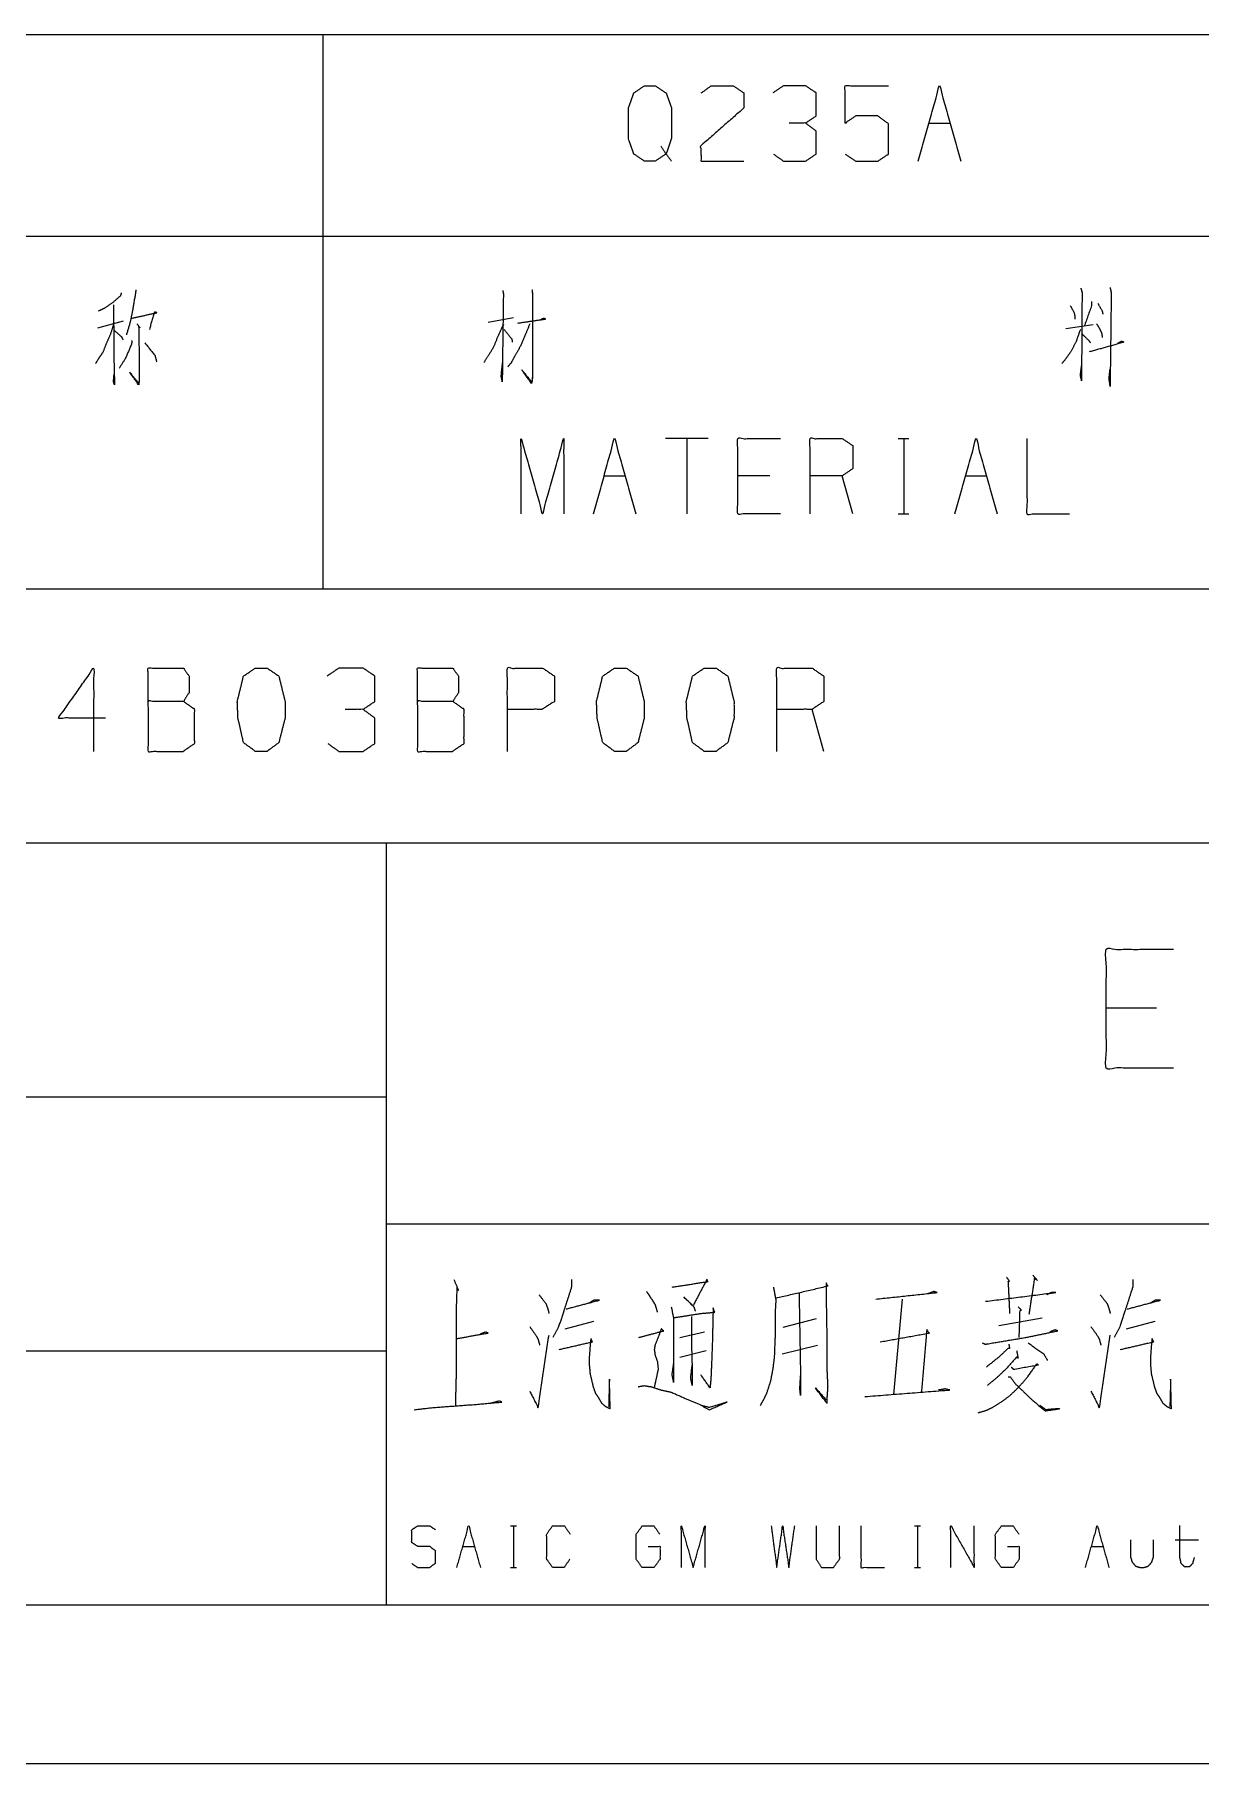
# Model space of a CAD drawing. Header units: millimetres. Extents: x 0 to 420, y 0 to 297.
# Drawn here: x 273.9 to 310.6, y 0 to 54.5 of the extents above; entities that cross this region are included whole.
import ezdxf

# ---------------------------------------------------------------- set-up
doc = ezdxf.new("R2010")
doc.units = ezdxf.units.MM
doc.layers.add('1', color=7, linetype='Continuous', true_color=0xffffff)

msp = doc.modelspace()

# ---------------------------------------------------------------- linework, layer by layer
at = {"layer": '1', "color": 95, "linetype": 'Continuous', "lineweight": 18}
for p, q in [((243, 54.463), (283, 54.463)), ((283, 54.463), (283, 48.113)), ((283, 54.463), (313, 54.463)), ((302.087, 51.675), (302.759, 51.675)), ((243, 48.113), (283, 48.113)), ((283, 48.113), (283, 37)), ((283, 48.113), (313, 48.113)), ((275.913, 45.225), (276.726, 45.45)), ((288.212, 45.4), (289.007, 45.55)), ((306.406, 45.2), (307.272, 45.325)), ((295.143, 41.737), (293.8, 41.737)), ((294.472, 41.737), (294.472, 39.362)), ((301.124, 41.737), (301.46, 41.737)), ((301.301, 41.737), (301.301, 39.362)), ((291.859, 40.563), (292.531, 40.563)), ((297.084, 40.563), (296.076, 40.563)), ((299.696, 39.362), (299.36, 40.563)), ((303.242, 40.563), (303.913, 40.563)), ((301.124, 39.362), (301.46, 39.362)), ((243, 37), (283, 37)), ((283, 37), (313, 37)), ((298.784, 31.882), (298.413, 33.206)), ((309.269, 23.795), (307.683, 23.795)), ((301.247, 14.626), (300.979, 11.625)), ((290.64, 13.695), (291.542, 13.936)), ((298.541, 14.005), (297.492, 13.729)), ((304.295, 13.798), (305.661, 14.04)), ((308.319, 13.695), (309.221, 13.936)), ((294.249, 13.419), (295.029, 13.591)), ((297.467, 12.901), (298.589, 13.177)), ((294.249, 12.798), (295.078, 13.005)), ((288.913, 7.485), (289.098, 7.485)), ((289.01, 7.485), (289.01, 6.174)), ((301.642, 7.485), (301.827, 7.485)), ((301.74, 7.485), (301.74, 6.174)), ((287.411, 6.836), (287.781, 6.836)), ((307.212, 6.836), (307.582, 6.836)), ((309.855, 7.043), (310.587, 7.043)), ((288.913, 6.174), (289.098, 6.174)), ((301.642, 6.174), (301.827, 6.174))]:
    msp.add_line(p, q, dxfattribs=at)
at = {"layer": '1', "color": 132, "linetype": 'Continuous', "lineweight": 18}
for p, q in [((235, 37), (415, 37)), ((235, 29), (415, 29)), ((285, 29), (285, 5)), ((235, 21), (285, 21)), ((285, 17), (394, 17)), ((235, 13), (285, 13)), ((25, 5), (415, 5)), ((235, 5), (415, 5)), ((0, 0), (420, 0))]:
    msp.add_line(p, q, dxfattribs=at)
at = {"layer": '1', "color": 95, "linetype": 'Continuous', "lineweight": 18}
for points, knots in [([(293.653, 50.95), (293.812, 50.7), (293.476, 50.475), (293.14, 50.475), (292.804, 50.7), (292.628, 51.175), (292.628, 52.15), (292.804, 52.625), (293.14, 52.85), (293.476, 52.85), (293.812, 52.625), (293.989, 52.15), (293.989, 51.2), (293.812, 50.7), (293.989, 50.475)], [0, 0, 0.043279, 0.102317, 0.151367, 0.210407, 0.284429, 0.426831, 0.500853, 0.559894, 0.608944, 0.667982, 0.742004, 0.880755, 0.958211, 1, 1]), ([(294.922, 52.625), (295.24, 52.85), (295.929, 52.85), (296.265, 52.625), (296.265, 52.15), (294.904, 50.95), (294.922, 50.475), (296.265, 50.475)], [0, 0, 0.069691, 0.192979, 0.265274, 0.350227, 0.674741, 0.759752, 1, 1]), ([(298.206, 51.675), (298.542, 51.9), (298.542, 52.625), (298.206, 52.85), (297.516, 52.85), (297.181, 52.625)], [0, 0, 0.153872, 0.429851, 0.583723, 0.846122, 1, 1]), ([(299.457, 50.7), (299.793, 50.475), (300.482, 50.475), (300.818, 50.7), (300.818, 51.65), (300.482, 51.9), (299.793, 51.9), (299.457, 51.675), (299.457, 52.85), (300.818, 52.85)], [0, 0, 0.062229, 0.168345, 0.230571, 0.376816, 0.441264, 0.547379, 0.609609, 0.79049, 1, 1]), ([(297.198, 50.7), (297.516, 50.475), (298.206, 50.475), (298.542, 50.7), (298.542, 51.425), (298.206, 51.675), (297.693, 51.675)], [0, 0, 0.124123, 0.34369, 0.472445, 0.703376, 0.836727, 1, 1]), ([(276.655, 46.325), (276.62, 46.225), (276.39, 46.025), (276.142, 45.85), (275.93, 45.75)], [0, 0, 0.111855, 0.433099, 0.752711, 1, 1]), ([(277.115, 46.425), (277.097, 46.3), (277.009, 45.775), (276.938, 45.425), (276.814, 45)], [0, 0, 0.086568, 0.451631, 0.696475, 1, 1]), ([(288.672, 46.4), (288.689, 46.275), (288.654, 43.55), (288.619, 43.7), (288.672, 44.175)], [0, 0, 0.03624, 0.818558, 0.862798, 1, 1]), ([(289.591, 46.425), (289.608, 46.3), (289.608, 43.675), (289.591, 43.525), (289.573, 43.475), (289.273, 43.9), (289.573, 43.525)], [0, 0, 0.03191, 0.695404, 0.733579, 0.746984, 0.878542, 1, 1]), ([(306.883, 46.475), (306.919, 46.325), (306.901, 43.575), (306.866, 43.725), (306.901, 44.025)], [0, 0, 0.04586, 0.864244, 0.910105, 1, 1]), ([(307.803, 46.5), (307.838, 46.325), (307.803, 43.4), (307.767, 43.625), (307.803, 43.925)], [0, 0, 0.049134, 0.854185, 0.916866, 1, 1]), ([(276.408, 45.95), (276.425, 43.975), (276.443, 43.425), (276.408, 43.525), (276.425, 43.75)], [0, 0, 0.691282, 0.883884, 0.921007, 1, 1]), ([(306.548, 45.925), (306.671, 45.7), (306.689, 45.6), (306.689, 45.5)], [0, 0, 0.560245, 0.781808, 1, 1]), ([(307.219, 46.05), (307.219, 45.925), (306.989, 45.275)], [0, 0, 0.153484, 1, 1]), ([(307.414, 46), (307.555, 45.75), (307.573, 45.65)], [0, 0, 0.738795, 1, 1]), ([(276.408, 45.325), (276.302, 45), (276.178, 44.725), (276.072, 44.45), (275.966, 44.3), (275.842, 44.1)], [0, 0, 0.251918, 0.474135, 0.691328, 0.826704, 1, 1]), ([(277.15, 45.35), (277.238, 45.225), (277.203, 45.25), (277.221, 43.925), (277.221, 43.6), (277.203, 43.425), (276.92, 43.825), (277.203, 43.475)], [0, 0, 0.051678, 0.066292, 0.513632, 0.623346, 0.682724, 0.848097, 1, 1]), ([(276.973, 45.525), (277.769, 45.7), (277.698, 45.725), (277.539, 45.175)], [0, 0, 0.557068, 0.608359, 1, 1]), ([(288.689, 45.325), (288.513, 44.95), (288.371, 44.6), (288.23, 44.375), (288.071, 44.125)], [0, 0, 0.306151, 0.584923, 0.781175, 1, 1]), ([(289.52, 45.35), (289.379, 45), (289.202, 44.6), (289.043, 44.325), (288.937, 44.125), (288.831, 44)], [0, 0, 0.247885, 0.535064, 0.743693, 0.892347, 1, 1]), ([(289.149, 45.375), (290.015, 45.5), (289.962, 45.525), (289.856, 45.475)], [0, 0, 0.832664, 0.888443, 1, 1]), ([(307.378, 45.35), (307.484, 45.175), (307.537, 45.05), (307.555, 44.925)], [0, 0, 0.438509, 0.729472, 1, 1]), ([(276.425, 45.15), (276.655, 44.95), (276.708, 44.85)], [0, 0, 0.729081, 1, 1]), ([(276.991, 44.825), (276.973, 44.7), (276.779, 44.25), (276.584, 43.95)], [0, 0, 0.129621, 0.63294, 1, 1]), ([(277.397, 44.75), (277.716, 44.35), (277.769, 44.15)], [0, 0, 0.711824, 1, 1]), ([(288.707, 45.175), (288.954, 44.875), (288.972, 44.775)], [0, 0, 0.792937, 1, 1]), ([(306.866, 45.175), (306.724, 44.775), (306.565, 44.475), (306.424, 44.275), (306.283, 44.1)], [0, 0, 0.34388, 0.619111, 0.817638, 1, 1]), ([(306.901, 45.05), (307.131, 44.825), (307.184, 44.75)], [0, 0, 0.777846, 1, 1]), ([(307.149, 44.475), (308.227, 44.775), (308.156, 44.8), (308.032, 44.725)], [0, 0, 0.835919, 0.891927, 1, 1]), ([(289.247, 39.362), (289.247, 41.737), (289.919, 39.362), (290.59, 41.737), (290.59, 39.362)], [0, 0, 0.245192, 0.5, 0.754808, 1, 1]), ([(297.42, 39.362), (296.076, 39.362), (296.076, 41.737), (297.42, 41.737)], [0, 0, 0.26539, 0.73461, 1, 1]), ([(298.353, 39.362), (298.353, 41.737), (299.36, 41.737), (299.696, 41.513), (299.696, 40.788), (299.36, 40.563), (298.353, 40.563)], [0, 0, 0.400952, 0.571034, 0.639278, 0.761674, 0.829918, 1, 1]), ([(305.182, 41.737), (305.182, 39.362), (306.526, 39.362)], [0, 0, 0.638733, 1, 1]), ([(276.154, 32.93), (274.671, 32.93), (275.783, 34.504), (275.783, 31.882)], [0, 0, 0.24587, 0.565295, 1, 1]), ([(277.5, 33.455), (277.5, 34.504), (278.612, 34.504), (278.788, 34.255), (278.788, 33.731), (278.612, 33.455), (277.5, 33.455), (277.5, 31.882), (278.593, 31.882), (278.963, 32.13), (278.963, 33.206), (278.612, 33.455)], [0, 0, 0.115917, 0.238847, 0.272469, 0.330428, 0.366584, 0.489513, 0.663389, 0.784162, 0.833485, 0.952453, 1, 1]), ([(281.246, 31.882), (281.616, 32.158), (281.812, 32.93), (281.812, 33.455), (281.616, 34.255), (281.246, 34.504), (280.875, 34.504), (280.504, 34.255), (280.309, 33.455), (280.329, 32.93), (280.504, 32.158), (280.875, 31.882), (281.246, 31.882)], [0, 0, 0.067528, 0.183973, 0.260585, 0.380944, 0.446144, 0.500308, 0.565506, 0.685865, 0.76253, 0.878311, 0.945836, 1, 1]), ([(284.27, 33.206), (284.64, 33.455), (284.64, 34.255), (284.27, 34.504), (283.509, 34.504), (283.138, 34.255)], [0, 0, 0.153875, 0.429855, 0.583729, 0.846126, 1, 1]), ([(285.986, 33.455), (285.986, 34.504), (287.098, 34.504), (287.274, 34.255), (287.274, 33.731), (287.098, 33.455), (285.986, 33.455), (285.986, 31.882), (287.079, 31.882), (287.45, 32.13), (287.45, 33.206), (287.098, 33.455)], [0, 0, 0.115916, 0.238847, 0.272469, 0.330428, 0.366584, 0.489514, 0.663389, 0.784163, 0.833486, 0.952453, 1, 1]), ([(288.815, 31.882), (288.815, 34.504), (289.927, 34.504), (290.298, 34.255), (290.298, 33.455), (289.907, 33.206), (288.815, 33.206)], [0, 0, 0.401148, 0.571313, 0.639589, 0.762044, 0.83282, 1, 1]), ([(292.561, 31.882), (292.931, 32.158), (293.126, 32.93), (293.126, 33.455), (292.931, 34.255), (292.561, 34.504), (292.19, 34.504), (291.819, 34.255), (291.624, 33.455), (291.643, 32.93), (291.819, 32.158), (292.19, 31.882), (292.561, 31.882)], [0, 0, 0.067525, 0.18397, 0.260582, 0.380941, 0.446139, 0.500306, 0.565503, 0.685862, 0.762527, 0.878308, 0.945833, 1, 1]), ([(295.389, 31.882), (295.76, 32.158), (295.955, 32.93), (295.955, 33.455), (295.76, 34.255), (295.389, 34.504), (295.018, 34.504), (294.648, 34.255), (294.453, 33.455), (294.472, 32.93), (294.648, 32.158), (295.018, 31.882), (295.389, 31.882)], [0, 0, 0.067526, 0.183972, 0.260584, 0.380944, 0.446141, 0.500306, 0.565504, 0.685863, 0.762529, 0.87831, 0.945835, 1, 1]), ([(297.301, 31.882), (297.301, 34.504), (298.413, 34.504), (298.784, 34.255), (298.784, 33.455), (298.413, 33.206), (297.301, 33.206)], [0, 0, 0.40095, 0.571035, 0.639277, 0.761673, 0.829915, 1, 1]), ([(283.157, 32.13), (283.509, 31.882), (284.27, 31.882), (284.64, 32.13), (284.64, 32.93), (284.27, 33.206), (283.704, 33.206)], [0, 0, 0.124121, 0.343687, 0.472446, 0.703378, 0.836732, 1, 1]), ([(309.798, 21.906), (307.683, 21.906), (307.683, 25.646), (309.798, 25.646)], [0, 0, 0.265391, 0.734609, 1, 1]), ([(294.005, 15.006), (295.127, 15.178), (295.102, 15.247), (294.663, 14.419), (294.371, 14.695), (294.688, 14.385), (294.736, 14.247)], [0, 0, 0.361753, 0.385074, 0.683733, 0.811934, 0.953357, 1, 1]), ([(304.539, 15.316), (304.637, 15.178), (304.588, 15.178), (304.637, 14.178)], [0, 0, 0.138589, 0.178592, 1, 1]), ([(305.368, 15.385), (305.515, 15.213), (305.417, 15.282), (305.246, 14.143)], [0, 0, 0.151118, 0.230947, 1, 1]), ([(287.128, 15.247), (287.274, 14.902), (287.226, 15.006), (287.201, 14.281), (287.201, 12.246), (287.177, 11.28)], [0, 0, 0.088891, 0.116032, 0.287978, 0.770794, 1, 1]), ([(289.81, 14.764), (290.03, 14.488), (290.079, 14.35), (290.127, 14.178)], [0, 0, 0.519919, 0.73571, 1, 1]), ([(290.835, 15.247), (290.835, 15.006), (290.591, 14.247), (290.42, 13.729), (290.249, 13.419)], [0, 0, 0.124612, 0.535976, 0.817159, 1, 1]), ([(293.2, 14.868), (293.468, 14.454), (293.541, 14.212)], [0, 0, 0.661595, 1, 1]), ([(297.199, 15.006), (297.272, 14.592), (297.248, 14.178), (297.248, 13.453), (297.223, 12.798), (297.175, 12.418), (297.102, 12.039), (296.98, 11.659), (296.882, 11.452), (296.784, 11.28)], [0, 0, 0.110336, 0.219176, 0.409317, 0.581468, 0.681885, 0.783317, 0.887931, 0.947989, 1, 1]), ([(297.272, 14.661), (298.906, 15.04), (298.858, 15.144), (298.858, 14.626), (298.882, 13.212), (298.882, 12.384), (298.906, 11.866), (298.882, 11.521), (298.882, 11.349), (298.516, 11.832), (298.858, 11.452)], [0, 0, 0.250211, 0.267275, 0.344454, 0.55544, 0.678925, 0.756189, 0.80777, 0.833496, 0.923863, 1, 1]), ([(298.004, 14.799), (298.053, 12.073), (298.053, 11.59), (298.028, 11.797), (298.053, 12.211)], [0, 0, 0.711345, 0.837386, 0.891777, 1, 1]), ([(300.418, 14.626), (302.345, 14.833), (302.247, 14.868), (302.076, 14.799)], [0, 0, 0.870762, 0.917258, 1, 1]), ([(303.881, 14.557), (306.076, 14.833), (305.954, 14.833), (305.807, 14.764)], [0, 0, 0.886329, 0.935184, 1, 1]), ([(307.49, 14.764), (307.709, 14.488), (307.758, 14.35), (307.807, 14.178)], [0, 0, 0.519919, 0.73571, 1, 1]), ([(308.514, 15.247), (308.514, 15.006), (308.27, 14.247), (308.099, 13.729), (307.929, 13.419)], [0, 0, 0.124612, 0.535976, 0.817159, 1, 1]), ([(290.664, 14.316), (291.713, 14.592), (291.542, 14.592), (291.371, 14.488)], [0, 0, 0.745411, 0.862774, 1, 1]), ([(293.98, 14.385), (294.053, 14.005), (294.053, 12.004), (294.005, 12.246), (294.053, 12.591)], [0, 0, 0.129595, 0.800553, 0.883167, 1, 1]), ([(294.053, 14.04), (294.932, 14.178), (295.346, 14.212), (295.297, 14.35), (295.273, 13.281), (295.249, 12.625), (295.224, 12.073), (295.2, 11.832), (294.907, 12.246)], [0, 0, 0.19844, 0.29133, 0.324006, 0.56283, 0.709269, 0.832622, 0.88681, 1, 1]), ([(304.905, 14.385), (305.003, 14.281), (304.954, 14.247), (304.929, 13.419)], [0, 0, 0.138047, 0.196037, 1, 1]), ([(308.343, 14.316), (309.392, 14.592), (309.221, 14.592), (309.051, 14.488)], [0, 0, 0.745418, 0.86277, 1, 1]), ([(289.518, 13.764), (289.737, 13.453), (289.786, 13.35), (289.835, 13.177)], [0, 0, 0.564231, 0.734008, 1, 1]), ([(292.956, 13.419), (293.736, 13.626), (293.663, 13.695), (293.59, 13.488), (293.468, 13.177), (293.444, 13.039), (293.468, 12.867), (293.541, 12.66), (293.566, 12.418), (293.492, 12.073), (293.444, 11.866)], [0, 0, 0.288064, 0.323943, 0.402265, 0.521269, 0.571261, 0.63341, 0.711732, 0.798322, 0.924133, 1, 1]), ([(294.614, 14.074), (294.614, 13.212), (294.639, 12.384), (294.639, 11.901), (294.59, 12.142), (294.639, 12.556)], [0, 0, 0.304008, 0.595981, 0.766226, 0.853067, 1, 1]), ([(300.564, 13.281), (302.101, 13.557), (302.028, 13.66), (301.857, 11.694)], [0, 0, 0.426351, 0.460965, 1, 1]), ([(303.783, 13.246), (303.856, 13.212), (303.905, 13.212), (305.149, 13.419), (306.149, 13.626), (306.076, 13.66), (305.905, 13.591)], [0, 0, 0.030219, 0.048442, 0.519512, 0.900991, 0.93121, 1, 1]), ([(307.197, 13.764), (307.416, 13.453), (307.465, 13.35), (307.514, 13.177)], [0, 0, 0.564239, 0.734012, 1, 1]), ([(287.226, 13.384), (288.201, 13.557), (288.128, 13.591), (287.957, 13.522)], [0, 0, 0.788943, 0.853361, 1, 1]), ([(289.518, 11.728), (289.786, 11.211), (290.127, 13.488)], [0, 0, 0.202025, 1, 1]), ([(290.444, 13.039), (291.493, 13.281), (291.444, 13.384), (291.42, 13.143), (291.396, 12.798), (291.396, 12.556), (291.42, 12.28), (291.518, 11.866), (291.591, 11.659), (291.688, 11.521), (291.786, 11.349), (291.908, 11.245), (292.054, 11.176), (292.03, 12.108), (292.005, 11.245)], [0, 0, 0.198341, 0.219427, 0.264158, 0.327895, 0.3724, 0.423461, 0.501845, 0.542306, 0.573453, 0.609975, 0.639452, 0.669269, 0.84099, 1, 1]), ([(304.612, 13.212), (304.637, 13.074), (304.588, 13.074), (304.295, 12.798), (303.905, 12.487)], [0, 0, 0.128573, 0.17333, 0.54243, 1, 1]), ([(305.222, 13.246), (305.71, 12.901), (305.832, 12.694)], [0, 0, 0.713213, 1, 1]), ([(307.197, 11.728), (307.465, 11.211), (307.807, 13.488)], [0, 0, 0.202027, 1, 1]), ([(308.124, 13.039), (309.173, 13.281), (309.124, 13.384), (309.099, 13.143), (309.075, 12.798), (309.075, 12.556), (309.099, 12.28), (309.197, 11.866), (309.27, 11.659), (309.368, 11.521), (309.465, 11.349), (309.587, 11.245), (309.734, 11.176), (309.709, 12.108), (309.685, 11.245)], [0, 0, 0.198341, 0.219426, 0.264158, 0.327895, 0.3724, 0.423461, 0.501845, 0.542305, 0.57345, 0.609972, 0.639449, 0.66927, 0.84099, 1, 1]), ([(304.685, 12.487), (304.759, 12.418), (305.539, 12.556), (305.49, 12.591), (305.198, 12.177), (305.027, 11.97), (304.832, 11.763), (304.612, 11.556), (304.368, 11.383), (304.1, 11.211), (303.881, 11.107), (303.637, 11.038)], [0, 0, 0.029336, 0.260529, 0.277957, 0.425844, 0.50411, 0.587085, 0.675092, 0.762231, 0.855274, 0.926064, 1, 1]), ([(304.856, 13.005), (304.905, 12.763), (304.856, 12.798), (304.515, 12.418), (304.222, 12.142), (303.929, 11.901)], [0, 0, 0.154138, 0.191518, 0.510905, 0.762591, 1, 1]), ([(304.588, 12.177), (304.661, 12.177), (304.807, 11.97), (305.344, 11.452), (305.759, 11.107), (306.222, 11.176), (305.783, 11.142), (305.588, 11.28)], [0, 0, 0.026517, 0.118384, 0.388536, 0.584008, 0.7538, 0.913392, 1, 1]), ([(292.931, 11.866), (293.127, 11.901), (293.346, 11.866), (293.663, 11.763), (293.98, 11.694), (294.444, 11.487), (294.858, 11.314), (295.175, 11.142), (295.736, 11.383), (295.175, 11.211), (294.907, 11.28)], [0, 0, 0.051192, 0.108601, 0.194771, 0.278606, 0.409731, 0.525759, 0.619013, 0.776803, 0.92843, 1, 1]), ([(300.076, 11.556), (302.735, 11.763), (302.613, 11.797), (302.394, 11.763)], [0, 0, 0.884285, 0.926313, 1, 1]), ([(285.884, 11.142), (286.47, 11.211), (287.884, 11.314), (288.64, 11.383), (288.567, 11.418), (288.299, 11.349)], [0, 0, 0.188617, 0.642502, 0.885462, 0.911348, 1, 1]), ([(285.801, 6.298), (285.987, 6.174), (286.367, 6.174), (286.552, 6.312), (286.552, 6.698), (286.367, 6.836), (285.996, 6.836), (285.801, 6.961), (285.801, 7.361), (285.996, 7.485), (286.367, 7.485), (286.552, 7.361)], [0, 0, 0.068034, 0.184057, 0.25452, 0.372334, 0.442797, 0.555846, 0.626371, 0.748393, 0.818918, 0.931966, 1, 1]), ([(290.786, 6.436), (290.6, 6.174), (290.239, 6.174), (290.054, 6.436), (290.054, 7.223), (290.239, 7.485), (290.61, 7.485), (290.795, 7.223)], [0, 0, 0.114569, 0.243366, 0.357935, 0.638584, 0.753153, 0.885431, 1, 1]), ([(293.253, 6.836), (293.624, 6.836), (293.624, 6.436), (293.439, 6.174), (293.058, 6.174), (292.873, 6.436), (292.873, 7.223), (293.068, 7.485), (293.429, 7.485), (293.614, 7.223)], [0, 0, 0.103295, 0.214796, 0.304261, 0.410274, 0.49974, 0.718896, 0.809958, 0.910535, 1, 1]), ([(294.297, 6.174), (294.297, 7.485), (294.668, 6.174), (295.039, 7.485), (295.039, 6.174)], [0, 0, 0.245192, 0.5, 0.754808, 1, 1]), ([(297.126, 7.485), (297.301, 6.174), (297.487, 7.485), (297.682, 6.174), (297.867, 7.485)], [0, 0, 0.249746, 0.499742, 0.750003, 1, 1]), ([(298.54, 7.485), (298.54, 6.436), (298.716, 6.174), (299.086, 6.174), (299.282, 6.436), (299.282, 7.485)], [0, 0, 0.337152, 0.438599, 0.557781, 0.662848, 1, 1]), ([(299.954, 7.485), (299.954, 6.174), (300.696, 6.174)], [0, 0, 0.638735, 1, 1]), ([(302.783, 6.174), (302.783, 7.485), (303.525, 6.174), (303.525, 7.485)], [0, 0, 0.317574, 0.682426, 1, 1]), ([(304.568, 6.836), (304.939, 6.836), (304.939, 6.436), (304.754, 6.174), (304.373, 6.174), (304.188, 6.436), (304.188, 7.223), (304.383, 7.485), (304.744, 7.485), (304.929, 7.223)], [0, 0, 0.103295, 0.214796, 0.304261, 0.410274, 0.49974, 0.718896, 0.809958, 0.910535, 1, 1]), ([(307.026, 6.174), (307.397, 7.485), (307.768, 6.174)], [0, 0, 0.500001, 1, 1]), ([(310.45, 6.491), (310.401, 6.298), (310.294, 6.188), (310.157, 6.188), (310.04, 6.298), (310.001, 6.491), (310.001, 7.499)], [0, 0, 0.107406, 0.190396, 0.26402, 0.350759, 0.456999, 1, 1]), ([(308.441, 7.043), (308.441, 6.519), (308.499, 6.34), (308.606, 6.215), (308.743, 6.174), (308.87, 6.174), (309.006, 6.215), (309.114, 6.34), (309.172, 6.519), (309.172, 7.043)], [0, 0, 0.242016, 0.329107, 0.404862, 0.470732, 0.529268, 0.595138, 0.670893, 0.757984, 1, 1])]:
    msp.add_open_spline(points, degree=1, knots=knots, dxfattribs=at)
for points in [[(301.751, 50.475), (302.423, 52.85), (303.095, 50.475)], [(291.524, 39.362), (292.195, 41.737), (292.867, 39.362)], [(302.906, 39.362), (303.578, 41.737), (304.249, 39.362)], [(287.225, 6.174), (287.596, 7.485), (287.967, 6.174)]]:
    msp.add_open_spline(points, degree=1, dxfattribs=at)

doc.saveas('drawing.dxf')
